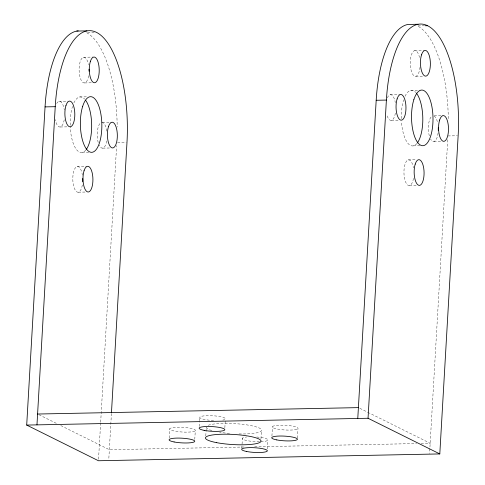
<?xml version="1.0" encoding="UTF-8"?>
<svg xmlns="http://www.w3.org/2000/svg" width="485" height="485" viewBox="0 0 485 485"><rect width="100%" height="100%" fill="white"/><g stroke="black" fill="none" stroke-linecap="round" stroke-linejoin="round"><path stroke-width="0.36" stroke-dasharray="2.42 1.82" d="M98.54 459.24L100.631 422.962M100.674 422.205L116.624 145.585M111.423 413.456L108.761 459.822M169.265 438.07L169.805 428.673M194.782 439.38L195.285 430.704A12.871 2.346 3.3 0 0 177.631 427.249A12.871 2.346 3.3 0 0 174.721 431.116A12.871 2.346 3.3 0 0 195.285 430.704M199.335 426.473L199.626 421.416M199.668 420.695L199.881 417.082M205.792 435.863L206.295 427.188M224.852 427.782L225.27 420.556M241.815 448.334L242.397 438.216M260.96 438.81L261.415 430.862M267.374 448.922L267.872 440.253M271.927 436.015L272.467 426.624M297.402 438.052L297.942 428.655A12.871 2.346 3.3 0 0 280.288 425.193A12.871 2.346 3.3 0 0 277.384 429.067A12.871 2.346 3.3 0 0 297.942 428.655M447.728 139.722L429.577 453.414M94.242 32.386L86.239 32.543A93.902 36.223 88.9 0 1 117.182 127.009M424.672 25.784L417.385 25.929A93.902 36.223 88.9 0 1 448.328 120.395M83.505 57.266L92.962 57.078M414.651 50.652L424.12 50.458M84.645 82.935L91.92 82.789M415.784 76.315L423.072 76.169M79.698 96.976L86.973 96.83M410.837 90.362L420.307 90.168M59.097 101.323L67.827 101.147M390.237 94.702L399.713 94.514M102.341 122.444L111.071 122.268M434.214 115.812L442.957 115.642M60.237 126.991L67.512 126.846M391.377 120.371L398.664 120.225M117.528 142.548L126.258 142.372M447.946 135.945L457.416 135.758M102.753 148.131L110.028 147.986M433.899 141.511L441.18 141.365M82.153 152.472L88.7 152.345M413.299 145.858L419.858 145.724M77.206 166.513L86.663 166.325M408.352 159.898L415.633 159.753M78.346 192.181L85.621 192.036M409.486 185.567L416.773 185.422M244.052 447.012L109.343 449.704L60.607 425.478M254.649 446.8L416.597 443.569M421.138 443.478L430.219 443.296L369.303 413.008M359.828 408.297L368.624 412.668M38.945 414.705L57.224 423.793M64.226 119.789A12.871 4.965 88.9 0 1 59.843 127.022A12.871 4.965 88.9 0 1 55.26 119.601M56.703 103.493A12.871 4.965 88.9 0 1 64.287 109.956M85.73 150.132A27.821 10.731 88.9 0 1 70.252 126.688M70.198 125.245A27.821 10.731 88.9 0 1 72.507 106.494M73.896 102.899A27.821 10.731 88.9 0 1 84.681 99.11M208.21 425.29A27.821 5.068 3.3 0 1 255.916 426.8A27.821 5.068 3.3 0 1 237.498 433.899M229.532 433.438A27.821 5.068 3.3 0 1 219.632 432.232M211.836 430.528A27.821 5.068 3.3 0 1 206.331 426.467M213.624 420.495A12.871 2.346 3.3 0 1 199.941 417.003A12.871 2.346 3.3 0 1 217.741 416.227A12.871 2.346 3.3 0 1 222.809 420.095M256.814 436.997A12.871 2.346 3.3 0 1 267.872 439.64A12.871 2.346 3.3 0 1 260.051 441.677M259.426 441.689A12.871 2.346 3.3 0 1 244.052 439.804A12.871 2.346 3.3 0 1 246.665 436.997M438.07 133.072A12.871 4.965 88.9 0 1 430.589 139.092M429.334 135.879A12.871 4.965 88.9 0 1 431.498 116.515M434.057 116.048A12.871 4.965 88.9 0 1 437.731 123.232M413.481 178.365A12.871 4.965 88.9 0 1 405.896 182.596A12.871 4.965 88.9 0 1 405.818 162.329A12.871 4.965 88.9 0 1 413.438 167.907M420.028 67.233A12.871 4.965 88.9 0 1 412.777 74.399A12.871 4.965 88.9 0 1 411.668 54.084A12.871 4.965 88.9 0 1 419.495 57.43M106.742 140.923A12.871 4.965 88.9 0 1 99.098 145.009M98.194 142.499A12.871 4.965 88.9 0 1 100.359 123.129M101.614 122.462A12.871 4.965 88.9 0 1 106.809 131.095M82.335 184.979A12.871 4.965 88.9 0 1 74.684 189.065A12.871 4.965 88.9 0 1 74.811 168.689A12.871 4.965 88.9 0 1 82.395 175.152M88.634 75.733A12.871 4.965 88.9 0 1 81.122 80.104A12.871 4.965 88.9 0 1 80.843 59.97A12.871 4.965 88.9 0 1 88.482 64.657M416.876 143.518A27.821 10.731 88.9 0 1 401.471 121.517M401.344 118.625A27.821 10.731 88.9 0 1 403.647 99.874M405.042 96.285A27.821 10.731 88.9 0 1 415.821 92.496M395.366 113.169A12.871 4.965 88.9 0 1 386.818 114.745M387.351 97.909A12.871 4.965 88.9 0 1 395.33 102.711"/><path stroke-width="0.73" d="M425.4 25.772L427.582 25.723A93.902 36.223 88.9 0 1 458.143 135.739L439.798 453.93L98.455 460.75L26.705 425.078L45.05 106.888A93.902 36.223 88.9 0 1 78.218 30.882M36.969 424.872L55.235 106.688A93.902 36.223 88.9 0 1 96.424 32.343A93.902 36.223 88.9 0 1 126.985 142.36L111.471 412.705M357.778 418.464L376.19 100.274A93.902 36.223 88.9 0 1 407.915 24.456L418.118 24.25M439.798 453.93L368.048 418.258L386.393 100.068A93.902 36.223 88.9 0 1 427.582 25.723M76.775 31.07L86.96 30.864M45.05 106.888L55.235 106.688M376.19 100.274L386.393 100.068M37.594 414.032L358.47 407.624M26.705 425.078L368.048 418.258M438.264 127.767A12.871 4.965 88.9 0 1 438.276 130.459M82.711 178.444A12.871 4.965 88.9 0 1 82.692 181.796M89.01 69.191A12.871 4.965 88.9 0 1 89.04 71.21M85.56 100.183A27.821 10.731 88.9 0 1 91.665 125.094A27.821 10.731 88.9 0 1 86.148 149.61M416.342 93.096A27.821 10.731 88.9 0 1 422.799 117.964A27.821 10.731 88.9 0 1 417.288 142.996M276.759 439.907A12.871 2.346 3.3 0 0 297.317 439.495A12.871 2.346 3.3 0 0 279.663 436.033A12.871 2.346 3.3 0 0 276.759 439.907M246.689 451.499A12.871 2.346 3.3 0 0 267.247 451.092A12.871 2.346 3.3 0 0 249.593 447.631A12.871 2.346 3.3 0 0 246.689 451.499M421.526 54.847A12.871 4.965 88.9 0 0 424.69 75.915A12.871 4.965 88.9 0 0 430.037 59.079A12.871 4.965 88.9 0 0 421.526 54.847M216.34 442.593A27.821 5.068 3.3 0 0 260.791 441.702A27.821 5.068 3.3 0 0 222.621 434.22A27.821 5.068 3.3 0 0 216.34 442.593M204.167 430.365A12.871 2.346 3.3 0 0 224.731 429.952A12.871 2.346 3.3 0 0 207.077 426.491A12.871 2.346 3.3 0 0 204.167 430.365M174.097 441.956A12.871 2.346 3.3 0 0 194.661 441.544A12.871 2.346 3.3 0 0 177.007 438.088A12.871 2.346 3.3 0 0 174.097 441.956M439.634 120.044A12.871 4.965 88.9 0 0 442.799 141.105A12.871 4.965 88.9 0 0 448.152 124.275A12.871 4.965 88.9 0 0 439.634 120.044M415.227 164.1A12.871 4.965 88.9 0 0 418.391 185.161A12.871 4.965 88.9 0 0 423.738 168.331A12.871 4.965 88.9 0 0 415.227 164.1M84.069 170.714A12.871 4.965 88.9 0 0 87.233 191.781A12.871 4.965 88.9 0 0 92.58 174.946A12.871 4.965 88.9 0 0 84.069 170.714M65.96 105.518A12.871 4.965 88.9 0 0 69.125 126.585A12.871 4.965 88.9 0 0 74.472 109.755A12.871 4.965 88.9 0 0 65.96 105.518M90.368 61.462A12.871 4.965 88.9 0 0 93.532 82.529A12.871 4.965 88.9 0 0 98.879 65.699A12.871 4.965 88.9 0 0 90.368 61.462M397.118 98.904A12.871 4.965 88.9 0 0 400.283 119.965A12.871 4.965 88.9 0 0 405.63 103.135A12.871 4.965 88.9 0 0 397.118 98.904M413.85 99.674A27.821 10.731 88.9 0 0 420.695 145.215A27.821 10.731 88.9 0 0 432.262 108.828A27.821 10.731 88.9 0 0 413.85 99.674M108.476 126.658A12.871 4.965 88.9 0 0 111.641 147.725A12.871 4.965 88.9 0 0 116.994 130.889A12.871 4.965 88.9 0 0 108.476 126.658M82.692 106.288A27.821 10.731 88.9 0 0 89.537 151.835A27.821 10.731 88.9 0 0 101.104 115.442A27.821 10.731 88.9 0 0 82.692 106.288"/></g></svg>
